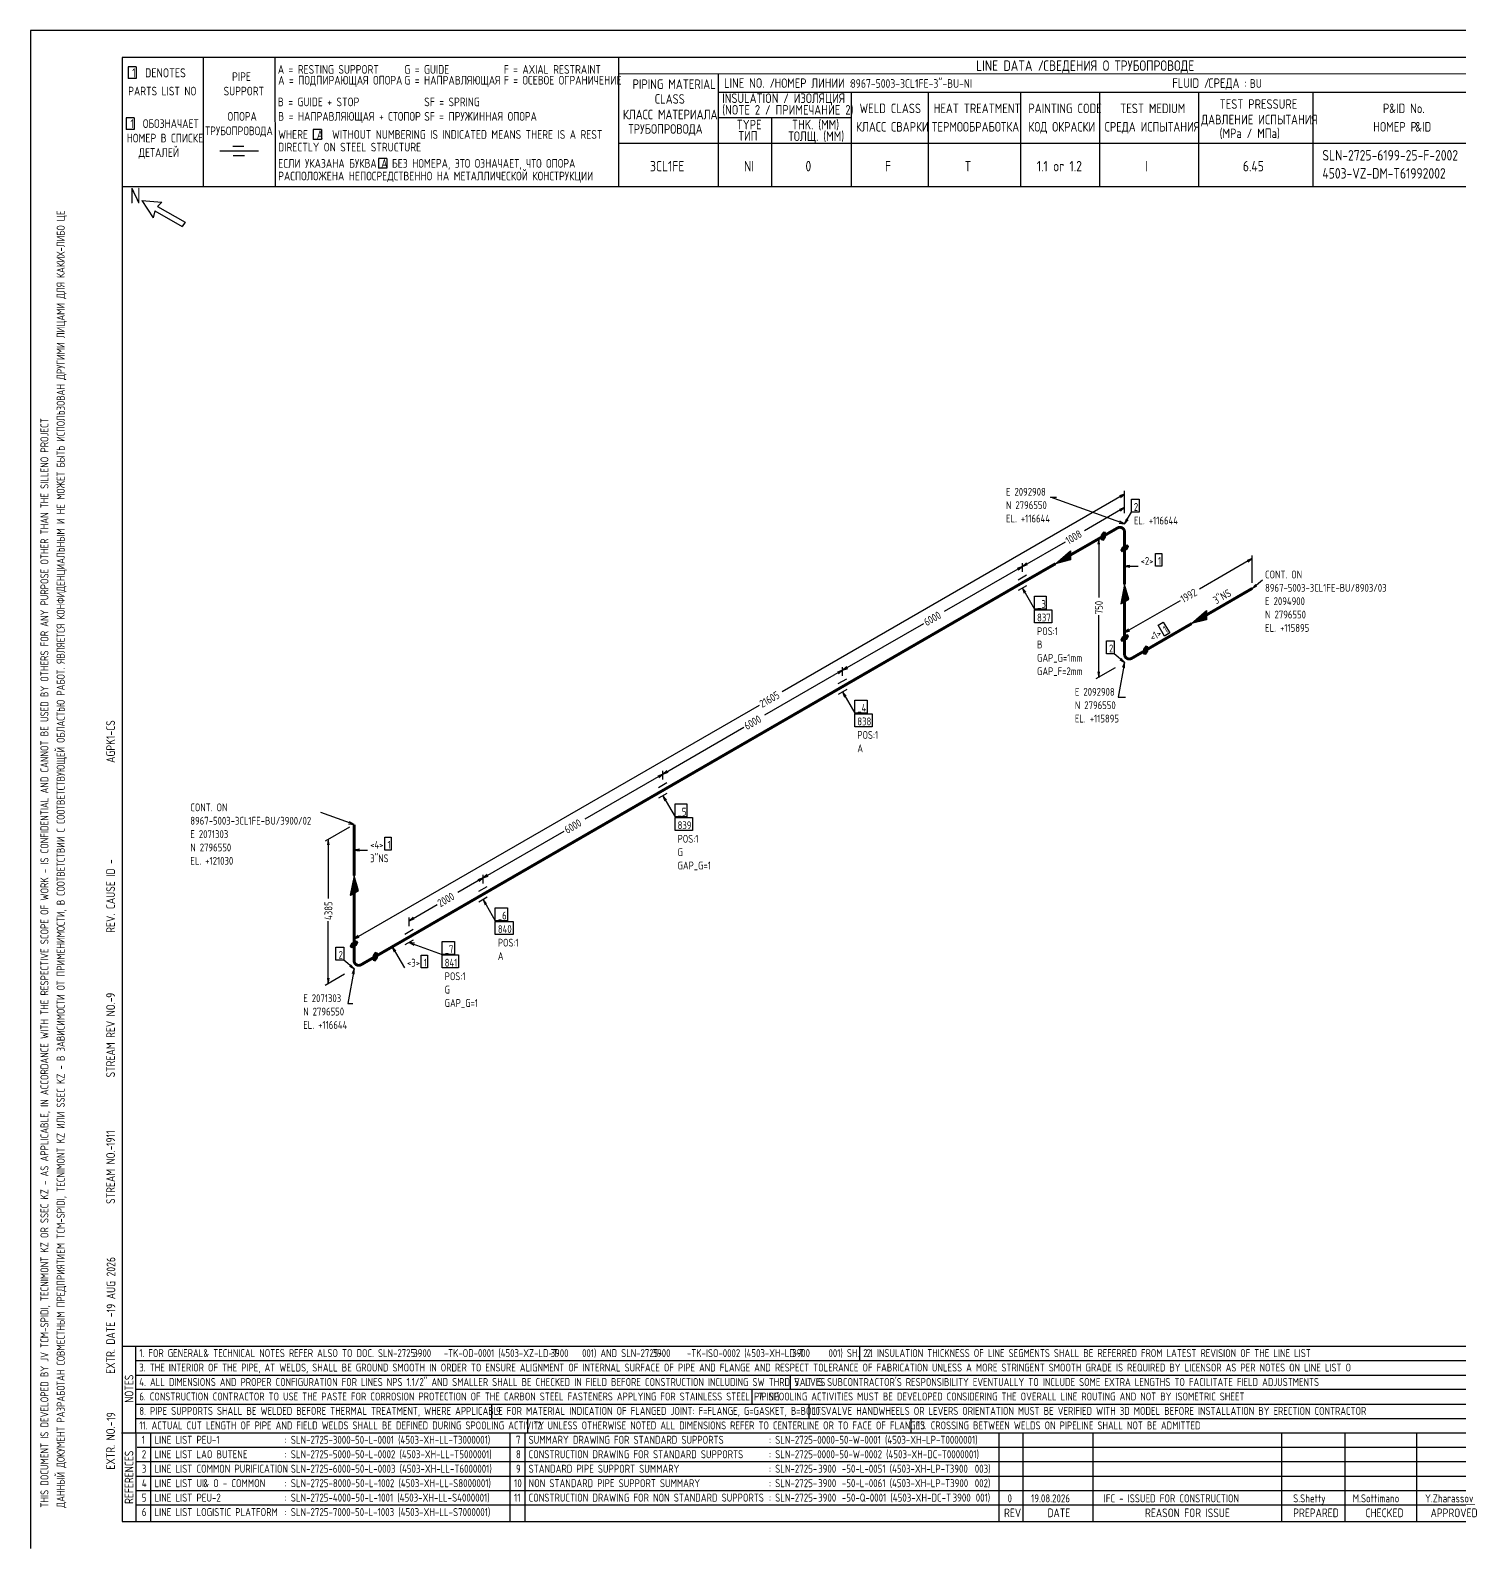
# Model space of a CAD drawing. Extents: x -1005 to 594, y -998 to 420.
# Drawn here: x 0 to 395.4, y 0 to 420 of the extents above; entities that cross this region are included whole.
import ezdxf

# ---------------------------------------------------------------- set-up
doc = ezdxf.new("R2010")
doc.units = 0
doc.styles.add('TTFN17', font='GOST type A')

msp = doc.modelspace()

# ---------------------------------------------------------------- linework, layer by layer
at = {"layer": 'GT_1', "flags": 128}
for points in [[(0, 420), (0, 0)], [(594, 420), (0, 420)], [(589.1, 412.5), (25.4, 412.5)], [(25.4, 412.5), (25.4, 7.5)], [(47.8, 412.5), (47.8, 376.7)], [(67.6, 412.5), (67.7, 376.7)], [(162.7, 412.5), (162.7, 376.7)], [(29.3, 409.9), (27.1, 409.9)], [(27.1, 409.9), (27.1, 406.7)], [(29.3, 409.9), (29.3, 406.7)], [(589.1, 408), (162.7, 407.9)], [(190.3, 407.8), (190.3, 376.7)], [(29.3, 406.7), (27.1, 406.7)], [(190.3, 402.9), (402.7, 402.9)], [(227.1, 402.9), (227.1, 376.7)], [(248.4, 402.9), (248.4, 376.8)], [(273.9, 402.9), (273.9, 376.7)], [(295.8, 402.9), (295.8, 376.7)], [(323.2, 402.9), (323.2, 376.7)], [(354.8, 402.9), (354.8, 376.8)], [(28.7, 395.8), (26.5, 395.8)], [(26.5, 395.8), (26.5, 392.6)], [(28.7, 395.8), (28.7, 392.6)], [(227.1, 395.8), (190.3, 395.8)], [(205, 395.8), (205, 376.7)], [(28.7, 392.6), (26.5, 392.6)], [(80.5, 392.6), (78.2, 392.6)], [(78.2, 392.6), (78.2, 389.8)], [(80.5, 392.6), (80.5, 389.8)], [(63.1, 386.6), (52.4, 386.6)], [(59.1, 387.9), (56, 387.9)], [(80.5, 389.8), (78.2, 389.8)], [(230.2, 388.7), (162.7, 388.7)], [(402.7, 388.7), (226.9, 388.7)], [(59.2, 385.3), (56.1, 385.3)], [(98.6, 384.6), (96.3, 384.6)], [(96.3, 384.6), (96.3, 381.9)], [(98.6, 384.6), (98.6, 381.9)], [(98.6, 381.9), (96.3, 381.9)], [(402.7, 376.7), (25.4, 376.7)], [(30.8, 372.9), (34, 368.1)], [(30.8, 372.9), (36.4, 372.5)], [(34.4, 370.1), (34, 368.1)], [(34.4, 370.1), (42, 365.7)], [(36.4, 372.5), (35.2, 371.3)], [(35.2, 371.3), (42.8, 366.9)], [(42.8, 366.9), (42, 365.7)], [(302.7, 291.725), (207.975, 237.05)], [(302.7, 283.475), (282.225, 290.9), (283.875, 290.9)], [(301.575, 290.75), (302.7, 291.725), (301.275, 291.2)], [(302.7, 286.475), (302.7, 292.625)], [(304.575, 290.3), (306.75, 290.3), (306.75, 286.7), (304.575, 286.7), (304.575, 290.3)], [(302.7, 287.975), (291.6, 281.6)], [(301.575, 287), (302.7, 287.975), (301.275, 287.45)], [(302.7, 286.475), (302.7, 288.875)], [(302.7, 283.475), (304.575, 286.7)], [(300.075, 281.975), (294.75, 278.9)], [(301.2, 283.7), (302.7, 283.475), (301.425, 284.225)], [(303.225, 284.9), (302.7, 283.475), (303.675, 284.6)], [(274.425, 271.7), (286.35, 278.525)], [(295.8, 277.85), (295.575, 279.35), (295.35, 277.85)], [(295.575, 279.35), (295.575, 263.15)], [(296.25, 279.125), (296.85, 278.975), (297.45, 279.8), (297.45, 281.075), (296.85, 281.225), (296.25, 280.4), (296.25, 279.125)], [(296.25, 280.4), (297.45, 280.4)], [(296.25, 280.2), (297.45, 280.2)], [(296.25, 280), (297.45, 280)], [(296.25, 279.8), (297.45, 279.8)], [(296.25, 279.6), (297.305, 279.6)], [(296.25, 279.4), (297.159, 279.4)], [(296.25, 279.2), (297.014, 279.2)], [(296.395, 280.6), (297.45, 280.6)], [(296.541, 280.8), (297.45, 280.8)], [(296.686, 281), (297.45, 281)], [(303.3, 277.7), (303.675, 277.25), (303.3, 276.425), (302.1, 275.75), (301.725, 276.2), (302.1, 277.025), (303.3, 277.7)], [(302.411, 277.2), (303.652, 277.2)], [(302.767, 277.4), (303.55, 277.4)], [(287.7, 274.85), (287.7, 273.5), (283.575, 272.45), (287.7, 276.05), (287.7, 273.65), (283.95, 272.675), (287.7, 275.975), (287.7, 273.875), (284.4, 272.9), (287.7, 275.75), (287.7, 274.025), (284.775, 273.2), (287.7, 275.6), (287.7, 274.175), (285.15, 273.35), (287.7, 275.45), (287.7, 274.325), (285.6, 273.65), (287.7, 275.3), (287.7, 274.55), (285.9, 273.8), (287.7, 275.075), (287.7, 274.7), (286.35, 274.1), (287.7, 274.925), (287.7, 274.85), (283.575, 272.45)], [(301.725, 276.2), (302.9, 276.2)], [(301.816, 276.4), (303.256, 276.4)], [(301.892, 276), (302.544, 276)], [(301.907, 276.6), (303.38, 276.6)], [(301.998, 276.8), (303.47, 276.8)], [(302.089, 277), (303.561, 277)], [(311.25, 275.3), (312.975, 275.3), (312.975, 271.775), (311.25, 271.775), (311.25, 275.3)], [(338.025, 273.875), (323.4, 265.4)], [(336.9, 272.9), (338.025, 273.875), (336.6, 273.35)], [(338.025, 267.125), (338.025, 274.775)], [(274.425, 271.7), (252.825, 259.25)], [(273.3, 270.725), (274.425, 271.7), (273, 271.175)], [(273.225, 268.025), (275.55, 269.375)], [(275.55, 272.675), (274.425, 271.7), (275.85, 272.225)], [(274.425, 270.2), (274.425, 272.6)], [(274.425, 270.2), (274.425, 272.6)], [(304.2, 272), (302.7, 271.775), (304.2, 271.55)], [(302.7, 271.775), (306.45, 271.775)], [(275.55, 266.375), (273.225, 265.025)], [(275.4, 264.575), (274.425, 265.7), (274.95, 264.275)], [(274.425, 265.7), (277.8, 259.85)], [(302.7, 261.95), (303.9, 262.625), (302.7, 266.75), (301.65, 261.35), (303.75, 262.55), (302.7, 266.3), (301.725, 261.425), (303.6, 262.475), (302.7, 265.775), (301.875, 261.5), (303.45, 262.4), (302.7, 265.325), (302.025, 261.575), (303.3, 262.25), (302.7, 264.875), (302.175, 261.65), (303.15, 262.175), (302.7, 264.425), (302.325, 261.725), (303, 262.1), (302.7, 263.975), (302.475, 261.8), (302.85, 262.025), (302.7, 263.525), (302.625, 261.875), (302.7, 261.95), (302.7, 266.75)], [(338.025, 265.625), (340.875, 268.025)], [(339, 266.75), (338.025, 265.625), (339.3, 266.375)], [(277.8, 263.45), (281.025, 263.45), (281.025, 259.85), (277.8, 259.85), (277.8, 263.45)], [(302.7, 253.4), (318.15, 262.325)], [(277.8, 259.7), (282.6, 259.7), (282.6, 256.1), (277.8, 256.1), (277.8, 259.7)], [(295.575, 241.025), (295.575, 258.2)], [(312, 255.5), (313.425, 256.325), (315.225, 253.325), (313.725, 252.425), (312, 255.5)], [(325.35, 258.275), (325.35, 256.925), (321.225, 255.875), (325.35, 259.475), (325.35, 257.075), (321.6, 256.1), (325.35, 259.4), (325.35, 257.3), (322.05, 256.325), (325.35, 259.175), (325.35, 257.45), (322.425, 256.625), (325.35, 259.025), (325.35, 257.6), (322.8, 256.775), (325.35, 258.875), (325.35, 257.75), (323.25, 257.075), (325.35, 258.725), (325.35, 257.975), (323.55, 257.225), (325.35, 258.5), (325.35, 258.125), (324, 257.525), (325.35, 258.35), (325.35, 258.275), (321.225, 255.875)], [(224.7, 242.975), (247.125, 255.95)], [(303.3, 252.875), (303.675, 252.425), (303.3, 251.6), (302.1, 250.925), (301.725, 251.375), (302.1, 252.2), (303.3, 252.875)], [(302.009, 252), (303.482, 252)], [(302.1, 252.2), (303.573, 252.2)], [(302.456, 252.4), (303.664, 252.4)], [(303.825, 254.375), (302.7, 253.4), (304.125, 253.925)], [(302.7, 248.15), (302.7, 254.3)], [(302.811, 252.6), (303.529, 252.6)], [(297.675, 251.15), (299.85, 251.15), (299.85, 247.55), (297.675, 247.55), (297.675, 251.15)], [(301.736, 251.4), (302.944, 251.4)], [(301.827, 251.6), (303.3, 251.6)], [(301.871, 251.2), (302.589, 251.2)], [(301.918, 251.8), (303.391, 251.8)], [(307.95, 247.55), (308.55, 247.4), (309.15, 248.225), (309.15, 249.5), (308.55, 249.65), (307.95, 248.825), (307.95, 247.55)], [(307.95, 248.8), (309.15, 248.8)], [(307.95, 248.6), (309.15, 248.6)], [(307.95, 248.4), (309.15, 248.4)], [(307.95, 248.2), (309.132, 248.2)], [(307.95, 248), (308.986, 248)], [(307.95, 247.8), (308.841, 247.8)], [(308.077, 249), (309.15, 249)], [(308.223, 249.2), (309.15, 249.2)], [(308.368, 249.4), (309.15, 249.4)], [(225.825, 243.95), (224.7, 242.975), (226.125, 243.5)], [(224.7, 241.475), (224.7, 243.875)], [(224.7, 241.475), (224.7, 243.875)], [(300.075, 243.65), (294.75, 240.575)], [(302.7, 245.15), (299.85, 247.55)], [(302.7, 245.15), (300.975, 235.55), (302.925, 235.55)], [(301.425, 245.9), (302.7, 245.15), (301.725, 246.275)], [(302.7, 243.65), (302.7, 245.15), (302.175, 243.725)], [(307.95, 247.6), (308.695, 247.6)], [(224.7, 242.975), (203.1, 230.525)], [(223.575, 242), (224.7, 242.975), (223.275, 242.45)], [(223.5, 239.3), (225.825, 240.65)], [(295.35, 242.525), (295.575, 241.025), (295.8, 242.525)], [(225.825, 237.65), (223.5, 236.3)], [(225.675, 235.85), (224.7, 236.975), (225.225, 235.55)], [(224.7, 236.975), (228.075, 231.125)], [(89.55, 168.65), (201.675, 233.375)], [(228.075, 234.725), (231.45, 234.725), (231.45, 231.125), (228.075, 231.125), (228.075, 234.725)], [(174.975, 214.25), (197.4, 227.225)], [(228.075, 230.975), (232.875, 230.975), (232.875, 227.375), (228.075, 227.375), (228.075, 230.975)], [(174.975, 214.25), (153.375, 201.8)], [(173.85, 213.275), (174.975, 214.25), (173.55, 213.725)], [(176.1, 215.225), (174.975, 214.25), (176.4, 214.775)], [(174.975, 212.75), (174.975, 215.15)], [(174.975, 212.75), (174.975, 215.15)], [(173.775, 210.575), (176.1, 211.925)], [(176.1, 208.925), (173.775, 207.575)], [(175.95, 207.125), (174.975, 208.25), (175.5, 206.825)], [(174.975, 208.25), (178.35, 202.4)], [(178.35, 206), (181.575, 206), (181.575, 202.4), (178.35, 202.4), (178.35, 206)], [(89.55, 200.3), (80.4, 203.6)], [(178.35, 202.25), (183.15, 202.25), (183.15, 198.65), (178.35, 198.65), (178.35, 202.25)], [(88.275, 199.55), (81.6, 195.725)], [(88.05, 200.525), (89.55, 200.3), (88.275, 201.05)], [(125.25, 185.525), (147.675, 198.5)], [(82.65, 194.675), (82.425, 196.175), (82.2, 194.675)], [(82.425, 196.175), (82.425, 179.825)], [(91.05, 193.475), (89.55, 193.25), (91.05, 193.025)], [(89.55, 193.25), (93.3, 193.25)], [(98.1, 196.775), (99.825, 196.775), (99.825, 193.25), (98.1, 193.25), (98.1, 196.775)], [(89.55, 181.325), (90.75, 182), (89.55, 186.125), (88.5, 180.725), (90.6, 181.925), (89.55, 185.675), (88.575, 180.8), (90.45, 181.85), (89.55, 185.15), (88.725, 180.875), (90.3, 181.775), (89.55, 184.7), (88.875, 180.95), (90.15, 181.625), (89.55, 184.25), (89.025, 181.025), (90, 181.55), (89.55, 183.8), (89.175, 181.1), (89.85, 181.475), (89.55, 183.35), (89.325, 181.175), (89.7, 181.4), (89.55, 182.9), (89.475, 181.25), (89.55, 181.325), (89.55, 186.125)], [(125.25, 185.525), (118.275, 181.475)], [(124.125, 184.55), (125.25, 185.525), (123.825, 185)], [(126.375, 186.5), (125.25, 185.525), (126.675, 186.05)], [(125.25, 184.025), (125.25, 186.425)], [(125.25, 184.025), (125.25, 186.425)], [(124.05, 181.85), (126.375, 183.2)], [(104.775, 173.675), (112.575, 178.175)], [(126.375, 180.2), (124.05, 178.85)], [(126.225, 178.4), (125.25, 179.525), (125.775, 178.1)], [(125.25, 179.525), (128.625, 173.675)], [(128.625, 177.275), (132, 177.275), (132, 173.675), (128.625, 173.675), (128.625, 177.275)], [(82.425, 156.275), (82.425, 173.6)], [(105.9, 174.65), (104.775, 173.675), (106.2, 174.2)], [(104.775, 172.175), (104.775, 174.575)], [(128.625, 173.525), (133.575, 173.525), (133.575, 169.925), (128.625, 169.925), (128.625, 173.525)], [(90.15, 168.125), (90.525, 167.675), (90.15, 166.85), (88.95, 166.175), (88.575, 166.625), (88.95, 167.45), (90.15, 168.125)], [(90.675, 169.625), (89.55, 168.65), (90.975, 169.175)], [(89.55, 163.4), (89.55, 169.55)], [(103.575, 170), (105.9, 171.35)], [(105.9, 168.35), (103.575, 167)], [(84.525, 166.4), (86.7, 166.4), (86.7, 162.8), (84.525, 162.8), (84.525, 166.4)], [(88.596, 166.6), (89.706, 166.6)], [(88.654, 166.8), (90.061, 166.8)], [(88.746, 167), (90.218, 167)], [(88.763, 166.4), (89.35, 166.4)], [(88.836, 167.2), (90.309, 167.2)], [(88.927, 167.4), (90.4, 167.4)], [(89.217, 167.6), (90.491, 167.6)], [(89.572, 167.8), (90.421, 167.8)], [(94.8, 162.8), (95.4, 162.65), (96, 163.475), (96, 164.75), (95.4, 164.9), (94.8, 164.075), (94.8, 162.8)], [(94.8, 164), (96, 164)], [(94.8, 163.8), (96, 163.8)], [(94.891, 164.2), (96, 164.2)], [(95.036, 164.4), (96, 164.4)], [(95.182, 164.6), (96, 164.6)], [(101.1, 165.35), (100.125, 166.475), (100.65, 165.05)], [(100.125, 166.475), (103.5, 160.625)], [(106.275, 167.45), (104.775, 167.675), (106.05, 166.925)], [(104.775, 167.675), (113.925, 164.375)], [(108.15, 164.15), (109.875, 164.15), (109.875, 160.625), (108.15, 160.625), (108.15, 164.15)], [(113.925, 167.975), (117.3, 167.975), (117.3, 164.375), (113.925, 164.375), (113.925, 167.975)], [(113.925, 164.225), (118.425, 164.225), (118.425, 160.625), (113.925, 160.625), (113.925, 164.225)], [(89.55, 160.4), (86.7, 162.8)], [(89.55, 160.4), (87.825, 150.8), (89.25, 150.8)], [(88.275, 161.15), (89.55, 160.4), (88.575, 161.525)], [(89.55, 158.9), (89.55, 160.4), (89.025, 158.975)], [(94.8, 163.6), (96, 163.6)], [(94.8, 163.4), (95.945, 163.4)], [(94.8, 163.2), (95.8, 163.2)], [(94.8, 163), (95.654, 163)], [(94.8, 162.8), (95.509, 162.8)], [(86.925, 158.9), (81.6, 155.825)], [(82.2, 157.775), (82.425, 156.275), (82.65, 157.775)], [(25.3, 56), (402.7, 56)], [(29.1, 56), (29.2, 7.5)], [(229.4, 56), (229.4, 52)], [(29.1, 52), (402.7, 52)], [(29.1, 48), (402.7, 48)], [(210.2, 48), (210.2, 44)], [(402.7, 44), (29.1, 44)], [(199.6, 44), (199.6, 40)], [(29.2, 40), (402.7, 40)], [(127.6, 40), (127.6, 36)], [(215.4, 40), (215.4, 36)], [(29.1, 36), (402.7, 36)], [(137.5, 36), (137.5, 32)], [(243.6, 36), (243.6, 32)], [(25.2, 32), (402.7, 32)], [(33.2, 32), (33.2, 7.6)], [(132.6, 32), (132.6, 7.6)], [(136.8, 32), (136.8, 7.6)], [(267.9, 32), (267.9, 7.5)], [(274.6, 32), (274.6, 7.5)], [(293.9, 32), (293.9, 7.5)], [(346.1, 32), (346.1, 7.5)], [(363.6, 32), (363.6, 7.5)], [(383.5, 32), (383.5, 7.5)], [(402.7, 28), (29.5, 28)], [(402.7, 24), (29.1, 24)], [(402.7, 20), (29.1, 20)], [(402.7, 16), (29.1, 16)], [(402.7, 12), (29.2, 12)], [(25.4, 7.5), (589.1, 7.5)], [(0, 0), (0, 0)]]:
    msp.add_lwpolyline(points, dxfattribs=at)
at = {"layer": 'GT_1', "const_width": 0.8, "flags": 128}
for points in [[(300.75, 282.35), (296.85, 280.1)], [(302.7, 276.725), (302.7, 281.225)], [(296.85, 280.1), (287.7, 274.85)], [(302.7, 266.75), (302.7, 276.725)], [(283.575, 272.45), (274.425, 267.2)], [(274.425, 267.2), (224.7, 238.475)], [(338.025, 265.625), (325.35, 258.275)], [(302.7, 251.9), (302.7, 261.95)], [(321.225, 255.875), (308.55, 248.525)], [(302.7, 247.4), (302.7, 251.9)], [(308.55, 248.525), (304.65, 246.275)], [(224.7, 238.475), (174.975, 209.75)], [(174.975, 209.75), (125.25, 181.025)], [(89.55, 186.125), (89.55, 200.3)], [(89.55, 167.15), (89.55, 181.325)], [(125.25, 181.025), (104.775, 169.175)], [(104.775, 169.175), (95.4, 163.775)], [(89.55, 162.65), (89.55, 167.15)], [(95.4, 163.775), (91.5, 161.525)]]:
    msp.add_lwpolyline(points, dxfattribs=at)
for points in [[(302.7, 281.225, 0.577571), (300.75, 282.35)], [(304.65, 246.275, -0.577127), (302.7, 247.4)], [(91.5, 161.525, -0.577127), (89.55, 162.65)]]:
    msp.add_lwpolyline(points, format="xyb", dxfattribs=at)

# ---------------------------------------------------------------- texts
at = {"layer": 'GT_1', "style": 'TTFN17'}
for s, height, p in [('LINE DATA /', 2.8875, (261.633, 408.8)), ('СВЕДЕНИЯ О ТРУБОПРОВОДЕ', 2.8875, (280.233, 408.8)), (' 1  DENOTES', 2.5025, (26.875, 407)), (' PIPE', 2.4062, (54.561, 406)), ('A = RESTING SUPPORT', 2.40625, (68.461, 408)), ('A = ПОДПИРАЮЩАЯ ОПОРА', 2.40625, (68.561, 405)), ('G = GUIDE', 2.4062, (103.461, 408)), ('G = НАПРАВЛЯЮЩАЯ', 2.40625, (103.461, 405)), ('F = AXIAL RESTRAINT', 2.40625, (130.961, 408)), ('F = ОСЕВОЕ ОГРАНИЧЕНИЕ', 2.40625, (130.961, 405)), ('PARTS LIST NO', 2.40625, (27.061, 402)), ('SUPPORT', 2.4062, (53.461, 402)), ('PIPING MATERIAL', 2.64687, (166.597, 403.8)), ('LINE NO. /', 2.6469, (191.897, 404.1)), ('НОМЕР ЛИНИИ :', 2.59875, (205.89, 404.1)), ('8967-5003-3CL1FE-3"-BU-NI', 2.40625, (226.861, 404.1)), ('FLUID /', 2.6469, (315.897, 404.1)), ('СРЕДА :', 2.6469, (325.897, 404.1)), ('BU', 2.4062, (337.361, 404.1)), ('B = GUIDE + STOP', 2.40625, (68.461, 399)), ('SF = SPRING', 2.40625, (108.961, 399)), ('CLASS', 2.6469, (172.697, 399.7)), ('(NOTE 2 / ПРИМЕЧАНИЕ 2)', 2.64687, (191.397, 396.7)), ('INSULATION / ИЗОЛЯЦИЯ', 2.64687, (191.397, 399.9)), ('WELD CLASS', 2.6469, (229.397, 397.1)), ('HEAT TREATMENT', 2.64687, (249.897, 397.1)), ('PAINTING CODE', 2.64687, (276.097, 397.1)), ('TEST MEDIUM', 2.64687, (301.497, 397.1)), ('TEST PRESSURE', 2.64687, (328.997, 398.3)), ('P', 2.647, (374.197, 397.1)), ('&ID No.', 2.6469, (375.908, 397.1)), (' 1  ОБОЗНАЧАЕТ', 2.40625, (26.461, 393)), ('ОПОРА', 2.4062, (54.561, 395)), ('B = НАПРАВЛЯЮЩАЯ + СТОПОР', 2.40625, (68.561, 395)), ('SF = ПРУЖИННАЯ ОПОРА', 2.40625, (108.961, 395)), ('КЛАСС МАТЕРИАЛА', 2.64687, (163.897, 395.4)), ('TYPE', 2.6469, (195.397, 392.6)), ('THK. (MM)', 2.6469, (210.697, 392.6)), ('ДАВЛЕНИЕ ИСПЫТАНИЯ', 2.64687, (323.897, 394)), ('НОМЕР В СПИСКЕ', 2.40625, (26.661, 389)), ('ТРУБОПРОВОДА', 2.40625, (48.361, 391)), ('WHERE  A  WITHOUT NUMBERING IS INDICATED MEANS THERE IS A REST', 2.40625, (68.561, 390)), ('ТРУБОПРОВОДА', 2.64687, (165.397, 391.4)), ('ТИП', 2.6469, (195.897, 389.5)), ('ТОЛЩ. (ММ)', 2.6469, (209.697, 389.4)), ('КЛАСС СВАРКИ', 2.64687, (228.397, 392)), ('ТЕРМООБРАБОТКА', 2.64687, (249.397, 392)), ('КОД ОКРАСКИ', 2.64687, (276.097, 392)), ('СРЕДА ИСПЫТАНИЯ', 2.64687, (297.197, 392)), ('(MPa / МПа)', 2.64687, (328.997, 390.2)), ('НОМЕР P', 2.6469, (371.497, 392)), ('&ID', 2.6469, (383.097, 392)), ('ДЕТАЛЕЙ', 2.4062, (29.961, 385)), ('DIRECTLY ON STEEL STRUCTURE', 2.40625, (68.561, 386.5)), ('SLN-2725-6199-25-F-2002', 2.8875, (357.433, 384)), ('ЕСЛИ УКАЗАНА БУКВА A БЕЗ НОМЕРА, ЭТО ОЗНАЧАЕТ, ЧТО ОПОРА', 2.40625, (68.561, 382)), ('3CL1FE', 2.8875, (171.433, 381)), ('NI', 2.8875, (197.433, 381)), ('0', 2.888, (214.433, 381)), ('F', 2.888, (236.433, 381)), ('T', 2.888, (258.433, 381)), ('1.1 or 1.2', 2.8875, (278.433, 381)), ('I', 2.888, (308.433, 381)), ('6.45', 2.8875, (335.433, 381)), ('РАСПОЛОЖЕНА НЕПОСРЕДСТВЕННО НА МЕТАЛЛИЧЕСКОЙ КОНСТРУКЦИИ', 2.40625, (68.561, 378.5)), ('4503-VZ-DM-T61992002', 2.8875, (357.433, 379)), ('N', 4.331, (27.55, 372.1)), ('E 2092908', 2.1656, (269.884, 291.275)), ('N 2796550', 2.1656, (269.884, 287.578)), ('EL. +116644', 2.16562, (269.884, 283.88)), ('2', 2.166, (305.275, 287.075)), ('EL. +116644', 2.16562, (305.275, 283.325)), ('<2>', 2.1656, (307.15, 272.15)), ('1', 2.166, (311.974, 272.15)), ('CONT. ON', 2.1656, (341.575, 268.4)), ('8967-5003-3CL1FE-BU/8903/03', 2.16562, (341.575, 264.703)), ('_3', 2.1656, (278.5, 260.225)), ('E 2094900', 2.1656, (341.575, 261.005)), ('837', 2.1656, (278.5, 256.475)), ('N 2796550', 2.1656, (341.575, 257.308)), ('POS:1', 2.1656, (278.5, 252.725)), ('EL. +115895', 2.16562, (341.575, 253.61)), ('B', 2.166, (278.5, 249.028)), ('2', 2.166, (298.4, 247.925)), ('GAP_G=1mm', 2.1656, (278.5, 245.33)), ('GAP_F=2mm', 2.1656, (278.5, 241.633)), ('E 2092908', 2.1656, (288.943, 235.925)), ('_4', 2.1656, (228.775, 231.5)), ('N 2796550', 2.1656, (288.943, 232.228)), ('838', 2.1656, (228.775, 227.75)), ('EL. +115895', 2.16562, (288.943, 228.53)), ('POS:1', 2.1656, (228.775, 224)), ('A', 2.166, (228.775, 220.303)), ('CONT. ON', 2.1656, (44.25, 203.975)), ('8967-5003-3CL1FE-BU/3900/02', 2.16562, (44.25, 200.278)), ('_5', 2.1656, (179.05, 202.775)), ('E 2071303', 2.1656, (44.25, 196.58)), ('839', 2.1656, (179.05, 199.025)), ('POS:1', 2.1656, (179.05, 195.275)), ('N 2796550', 2.1656, (44.25, 192.883)), ('<4>', 2.1656, (94, 193.625)), ('1', 2.166, (98.824, 193.625)), ('G', 2.166, (179.05, 191.578)), ('EL. +121030', 2.16562, (44.25, 189.185)), ('3"NS', 2.1656, (94, 189.875)), ('GAP_G=1', 2.1656, (179.05, 187.88)), ('_6', 2.1656, (129.325, 174.05)), ('840', 2.1656, (129.325, 170.3)), ('POS:1', 2.1656, (129.325, 166.55)), ('2', 2.166, (85.25, 163.175)), ('_7', 2.1656, (114.625, 164.75)), ('A', 2.166, (129.325, 162.853)), ('<3>', 2.1656, (104.2, 161)), ('1', 2.166, (108.869, 161)), ('841', 2.1656, (114.625, 161)), ('POS:1', 2.1656, (114.625, 157.25)), ('G', 2.166, (114.625, 153.553)), ('E 2071303', 2.1656, (75.484, 151.175)), ('GAP_G=1', 2.1656, (114.625, 149.855)), ('N 2796550', 2.1656, (75.484, 147.478)), ('EL. +116644', 2.16562, (75.484, 143.78)), ('1. FOR GENERAL', 2.18487, (30.128, 53)), ('& TECHNICAL NOTES REFER ALSO TO DOC. SLN-2725-      -TK-OD-0001 (4503-XZ-LD-T      001) AND SLN-2725-      -TK-ISO-0002 (4503-XH-LD-T      001) SH. 2.1', 2.18487, (47.868, 53)), ('3900', 2.1849, (105.928, 53)), ('3900', 2.1849, (143.928, 53)), ('3900', 2.1849, (172.128, 53)), ('3900', 2.1849, (210.728, 53)), ('2. INSULATION THICKNESS OF LINE SEGMENTS SHALL BE REFERRED FROM LATEST REVISION OF THE LINE LIST', 2.18487, (231.328, 53)), ('3. THE INTERIOR OF THE PIPE, AT WELDS, SHALL BE GROUND SMOOTH IN ORDER TO ENSURE ALIGNMENT OF INTERNAL SURFACE OF PIPE AND FLANGE AND RESPECT TOLERANCE OF FABRICATION UNLESS A MORE STRINGENT SMOOTH GRADE IS REQUIRED BY LICENSOR AS PER NOTES ON LINE LIST O', 2.18487, (30.128, 49)), ('4. ALL DIMENSIONS AND PROPER CONFIGURATION FOR LINES NPS 1.1/2" AND SMALLER SHALL BE CHECKED IN FIELD BEFORE CONSTRUCTION INCLUDING SW THRD VALVES', 2.18487, (30.128, 45)), ("5. IT IS SUBCONTRACTOR'S RESPONSIBILITY EVENTUALLY TO INCLUDE SOME EXTRA LENGTHS TO FACILITATE FIELD ADJUSTMENTS", 2.18487, (211.328, 45)), ('6. CONSTRUCTION CONTRACTOR TO USE THE PASTE FOR CORROSION PROTECTION OF THE CARBON STEEL FASTENERS APPLYING FOR STAINLESS STEEL PIPING', 2.18487, (30.128, 41)), ('7. SPOOLING ACTIVITIES MUST BE DEVELOPED CONSIDERING THE OVERALL LINE ROUTING AND NOT BY ISOMETRIC SHEET', 2.18487, (201.328, 41)), ('8. PIPE SUPPORTS SHALL BE WELDED BEFORE THERMAL TREATMENT, WHERE APPLICABLE', 2.18487, (30.128, 37)), ('9. FOR MATERIAL INDICATION OF FLANGED JOINT: F=FLANGE, G=GASKET, B=BOLTS', 2.18487, (128.828, 37)), ('10. VALVE HANDWHEELS OR LEVERS ORIENTATION MUST BE VERIFIED WITH 3D MODEL BEFORE INSTALLATION BY ERECTION CONTRACTOR', 2.18487, (216.328, 37)), ('11. ACTUAL CUT LENGTH OF PIPE AND FIELD WELDS SHALL BE DEFINED DURING SPOOLING ACTIVITY', 2.18487, (30.128, 33)), ('12. UNLESS OTHERWISE NOTED ALL DIMENSIONS REFER TO CENTERLINE OR TO FACE OF FLANGES', 2.18487, (139.328, 33)), ('13. CROSSING BETWEEN WELDS ON PIPELINE SHALL NOT BE ADMITTED', 2.18487, (245.328, 33)), ('1', 2.214, (30.832, 29)), ('LINE LIST PEU-1', 2.21375, (34.332, 29)), (': SLN-2725-3000-50-L-0001 (4503-XH-LL-T3000001)', 2.21375, (70.332, 29)), ('7', 2.214, (134.332, 29)), ('SUMMARY DRAWING FOR STANDARD SUPPORTS', 2.21375, (137.832, 29)), (': SLN-2725-0000-50-W-0001 (4503-XH-LP-T0000001)', 2.21375, (204.332, 29)), ('2', 2.214, (30.832, 25)), ('LINE LIST LAO BUTENE', 2.21375, (34.332, 25)), (': SLN-2725-5000-50-L-0002 (4503-XH-LL-T5000001)', 2.21375, (70.332, 25)), ('8', 2.214, (134.332, 25)), ('CONSTRUCTION DRAWING FOR STANDARD SUPPORTS', 2.21375, (137.832, 25)), (': SLN-2725-0000-50-W-0002 (4503-XH-DC-T0000001)', 2.21375, (204.332, 25)), ('3', 2.214, (30.832, 21)), ('LINE LIST COMMON PURIFICATION', 2.21375, (34.332, 21)), (': SLN-2725-6000-50-L-0003 (4503-XH-LL-T6000001)', 2.21375, (70.332, 21)), ('9', 2.214, (134.332, 21)), ('STANDARD PIPE SUPPORT SUMMARY', 2.21375, (137.832, 21)), (': SLN-2725-      -50-L-0051 (4503-XH-LP-T      003)', 2.21375, (204.332, 21)), ('3900', 2.2138, (217.932, 21)), ('3900', 2.2138, (254.332, 21)), ('4', 2.214, (30.832, 17)), ('LINE LIST UI', 2.21375, (34.332, 17)), ('& O - COMMON', 2.21375, (47.849, 17)), (': SLN-2725-8000-50-L-1002 (4503-XH-LL-S8000001)', 2.21375, (70.332, 17)), ('10', 2.2138, (133.832, 17)), ('NON STANDARD PIPE SUPPORT SUMMARY', 2.21375, (137.832, 17)), (': SLN-2725-      -50-L-0061 (4503-XH-LP-T      002)', 2.21375, (204.332, 17)), ('3900', 2.2138, (217.932, 17)), ('3900', 2.2138, (254.432, 17)), ('5', 2.214, (30.832, 13)), ('LINE LIST PEU-2', 2.21375, (34.332, 13)), (': SLN-2725-4000-50-L-1001 (4503-XH-LL-S4000001)', 2.21375, (70.332, 13)), ('11', 2.2138, (133.832, 13)), ('CONSTRUCTION DRAWING FOR NON STANDARD SUPPORTS', 2.21375, (137.832, 13)), (': SLN-2725-      -50-Q-0001 (4503-XH-DC-T      001)', 2.21375, (204.332, 13)), ('3900', 2.2138, (217.932, 13)), ('3900', 2.2138, (255.132, 13)), ('0', 2.214, (270.332, 12.8)), ('19.08.2026', 2.2138, (276.832, 12.8)), ('IFC - ISSUED FOR CONSTRUCTION', 2.21375, (296.932, 12.8)), ('S.Shetty', 2.2138, (349.332, 12.8)), ('M.Sottimano', 2.21375, (365.832, 12.8)), ('Y.Zharassov', 2.21375, (385.832, 12.8)), ('6', 2.214, (30.832, 9)), ('LINE LIST LOGISTIC PLATFORM', 2.21375, (34.332, 9)), (': SLN-2725-7000-50-L-1003 (4503-XH-LL-S7000001)', 2.21375, (70.332, 9)), ('REV', 2.4062, (269.361, 8.7)), ('DATE', 2.4062, (281.361, 8.7)), ('REASON FOR ISSUE', 2.40625, (308.361, 8.7)), ('PREPARED', 2.4062, (349.361, 8.7)), ('CHECKED', 2.4062, (369.361, 8.7)), ('APPROVED', 2.4062, (387.361, 8.7))]:
    msp.add_text(s, height=height, dxfattribs=at).set_placement(p)
for s, height, rotation, p in [('ДАННЫЙ ДОКУМЕНТ РАЗРАБОТАН СОВМЕСТНЫМ ПРЕДПРИЯТИЕМ TCM-SPIDI, TECNIMONT KZ ИЛИ SSEC KZ - В ЗАВИСИМОСТИ ОТ ПРИМЕНИМОСТИ, В СООТВЕТСТВИИ С СООТВЕТСТВУЮЩЕЙ ОБЛАСТЬЮ РАБОТ. ЯВЛЯЕТСЯ КОНФИДЕНЦИАЛЬНЫМ И НЕ МОЖЕТ БЫТЬ ИСПОЛЬЗОВАН ДРУГИМИ ЛИЦАМИ ДЛЯ КАКИХ-ЛИБО ЦЕ', 2.21375, 90, (9.5, 11.332)), ('THIS DOCUMENT IS DEVELOPED BY JV TCM-SPIDI, TECNIMONT KZ OR SSEC KZ - AS APPLICABLE, IN ACCORDANCE WITH THE RESPECTIVE SCOPE OF WORK - IS CONFIDENTIAL AND CANNOT BE USED BY OTHERS FOR ANY PURPOSE OTHER THAN THE SILLENO PROJECT', 2.21375, 90, (5, 11.332)), ('1008', 2.1656, 30, (287.183, 277.742)), ('1992', 2.1656, 30, (318.983, 261.542)), ('3"NS', 2.1656, 30, (328.028, 261.158)), ('750', 2.1656, 90, (296.68, 258.49)), ('6000', 2.1656, 30, (247.981, 255.126)), ('<1>', 2.1656, 30, (310.393, 250.926)), ('1', 2.166, 30, (314.168, 253.105)), ('21605', 2.1656, 30, (202.494, 232.565)), ('AGPK1-CS', 2.4062, 90, (23.4, 217.361)), ('6000', 2.1656, 30, (198.256, 226.401)), ('6000', 2.1656, 30, (148.531, 197.676)), ('REV. CAUSE ID -', 2.40625, 90, (23.4, 170.361)), ('2000', 2.1656, 30, (113.431, 177.388)), ('4385', 2.1656, 90, (83.53, 173.905)), ('STREAM REV NO.-', 2.40625, 90, (23.4, 130.361)), ('9', 2.406, 90, (23.4, 152.361)), ('1911', 2.4062, 90, (23.4, 111.361)), ('STREAM NO.-', 2.40625, 90, (23.4, 95.361)), ('19 AUG 2026', 2.40625, 90, (23.5, 65.361)), ('EXTR. DATE -', 2.40625, 90, (23.4, 48.361)), ('NOTES', 2.4062, 90, (28.5, 40.361)), ('EXTR. NO.-', 2.4062, 90, (23.4, 21.861)), ('19', 2.4062, 90, (23.5, 35.361)), ('REFERENCES', 2.4062, 90, (28.5, 12.361))]:
    msp.add_text(s, height=height, rotation=rotation, dxfattribs=at).set_placement(p)

doc.saveas('drawing.dxf')
